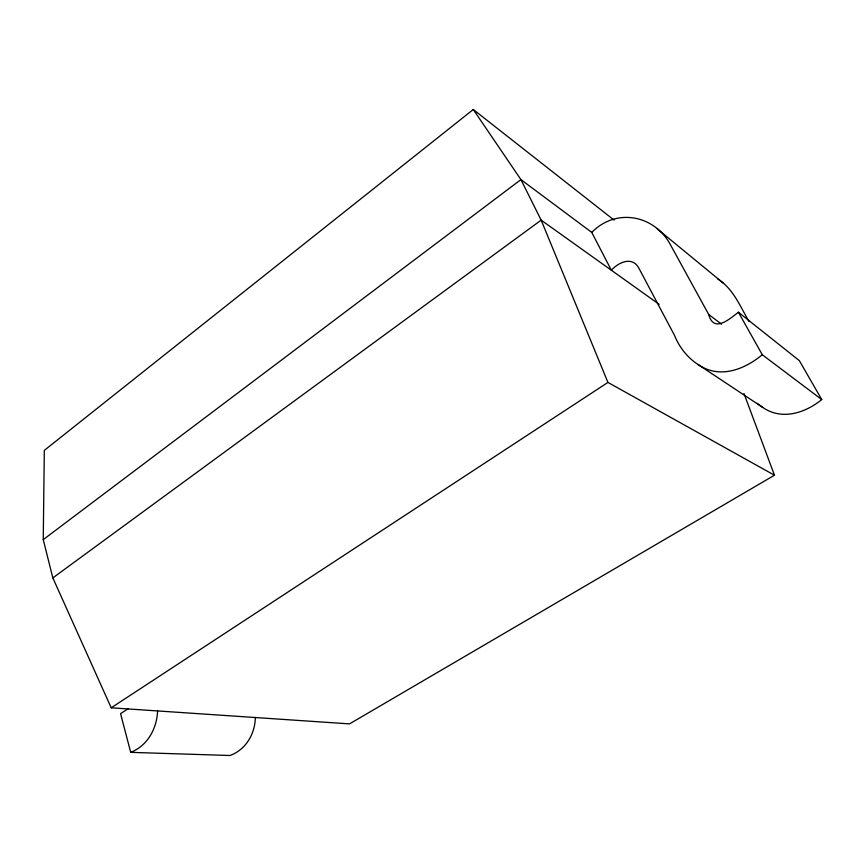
<?xml version="1.0" encoding="UTF-8"?>
<svg xmlns="http://www.w3.org/2000/svg" width="865" height="865" viewBox="0 0 865 865"><rect width="100%" height="100%" fill="white"/><g stroke="black" fill="none" stroke-linecap="round" stroke-linejoin="round"><path stroke-width="1.3" d="M743.965 393.478L774.467 475.22L349.536 723.886L111.217 707.808L52.841 577.907L43.25 539.63L44.31 450.384L473.263 109.498L614.096 220.11M255.337 717.399C255.078 733.812 245.941 749.663 230.036 755.502L130.723 752.355L120.559 713.657L128.204 708.684M157.603 710.792C156.954 728.362 147.71 745.641 130.723 752.355M43.25 539.63L520.925 179.606L591.757 232.415L611.35 270.226C618.897 261.944 632.737 255.91 639.094 268.583L674.441 335.252C679.22 347.114 687.383 357.656 698.185 364.608L762.627 407.35C781.679 420.682 805.131 413.124 821.75 399.565L799.357 360.651L738.407 312.222C728.914 319.596 713.625 333.047 708.716 314.492L670.624 245.109C654.74 214.974 616.118 207.438 591.757 232.415M52.841 577.907L541.155 220.132L659.141 304.339M111.217 707.808L607.933 382.417L774.467 475.22M821.75 399.565L762.292 354.747C744.149 369.744 719.485 379.205 698.185 364.608M757.005 403.252L762.627 407.35M717.918 279.136C733.347 288.791 740.17 306.502 749.004 321.488M708.716 314.492L721.572 324.18M657.281 228.857L723.313 283.147M473.263 109.498L520.925 179.606L541.155 220.132L607.933 382.417M738.407 312.222L762.292 354.747"/></g></svg>
